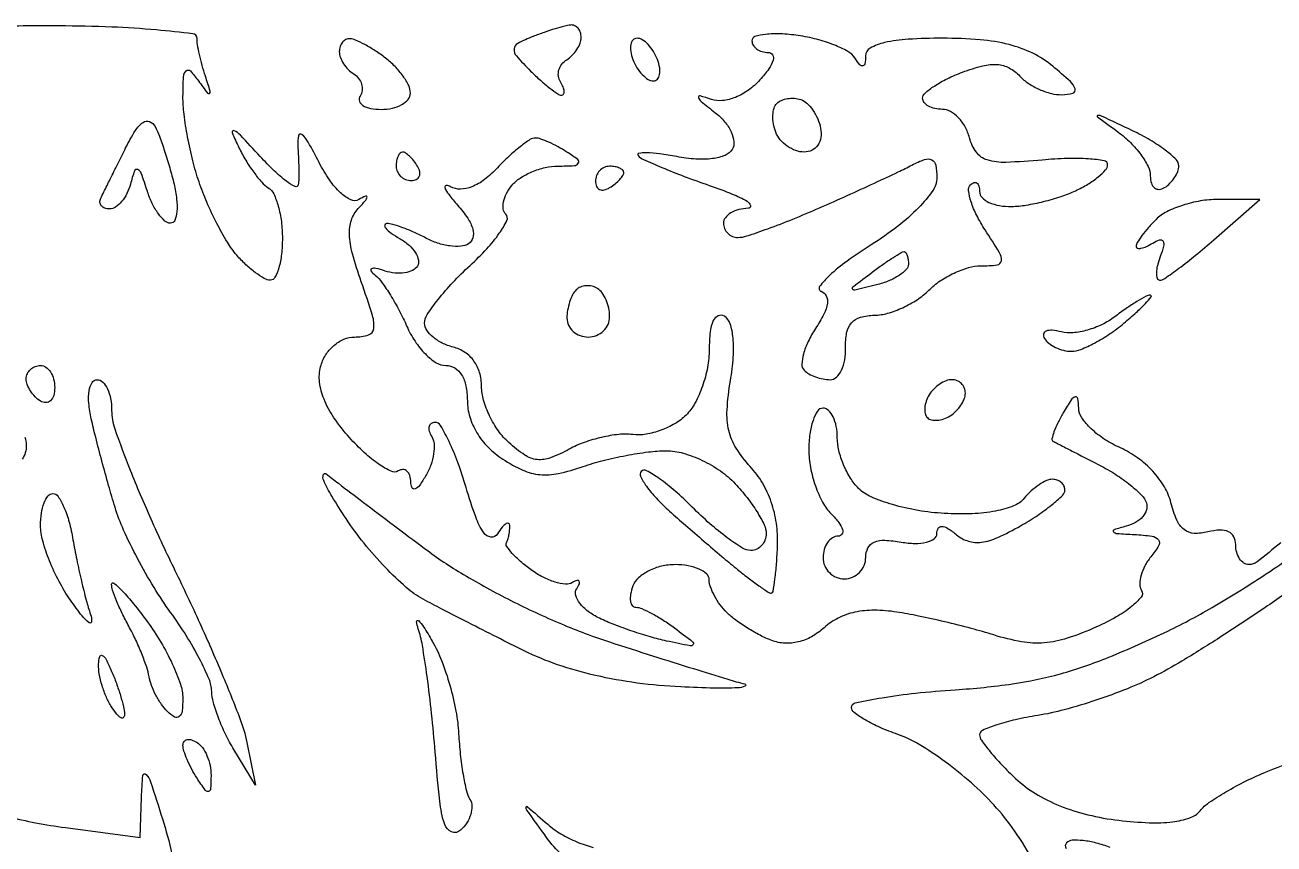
# Model space of a CAD drawing. Extents: x 0 to 102, y 0 to 135.
# Drawn here: x 86.12 to 93.54, y 81.5 to 86.37 of the extents above; entities that cross this region are included whole.
import ezdxf

# ---------------------------------------------------------------- set-up
doc = ezdxf.new("R2010")
doc.units = 0
doc.header["$MEASUREMENT"] = 0

msp = doc.modelspace()

# ---------------------------------------------------------------- linework, layer by layer
for points in [[(89.35875, 86.370654, 0.041752), (89.324392, 86.364512, 0.009461), (89.267404, 86.348169, 0.009735), (89.202188, 86.326726, 0.009316), (89.136886, 86.302461, 0.024236), (89.044761, 86.261004, 0.262306), (89.023001, 86.228251, 0.202695), (89.037052, 86.186769, 0.014705), (89.121778, 86.096907, 0.013342), (89.179675, 86.042021, 0.017949), (89.235106, 85.995697, 0.015161), (89.282926, 85.960836, 0.151034), (89.306336, 85.9536, 0.273074), (89.317758, 85.960341, 0.150745), (89.321171, 85.976734, 0.078517), (89.314668, 86.002127, 0.03656), (89.298913, 86.032354, -0.108373), (89.286933, 86.066473, -0.099685), (89.289794, 86.103584, -0.095498), (89.307094, 86.137975, -0.090427), (89.33622, 86.164247, 0.059916), (89.369109, 86.190478, 0.050815), (89.396943, 86.225161, 0.053152), (89.415903, 86.26262, 0.090837), (89.4222, 86.296993, 0.079463), (89.417409, 86.326952, 0.098789), (89.403562, 86.351469, 0.111755), (89.382931, 86.366738, 0.127687)], [(90.71235, 86.307961, 0.023589), (90.606947, 86.317997, 0.039682), (90.518167, 86.315194, 0.049468), (90.455274, 86.301806, 0.326459), (90.4374, 86.277348, 0.138481), (90.444932, 86.250674, 0.100103), (90.466103, 86.227947, 0.085768), (90.497768, 86.212645, 0.069877), (90.535112, 86.2074, -0.270445), (90.559851, 86.192963, -0.205957), (90.563304, 86.161135, -0.081267), (90.537532, 86.109163, -0.028266), (90.484863, 86.043905, -0.053608), (90.41649, 85.982948, -0.059977), (90.339138, 85.94057, -0.067036), (90.262639, 85.921239, -0.111348), (90.196801, 85.928387, 0.01604), (90.129563, 85.949028, 0.579137), (90.120262, 85.939751, 0.156965), (90.135149, 85.916756, 0.00571), (90.217675, 85.850916, -0.051756), (90.274922, 85.795913, -0.066666), (90.314177, 85.734511, -0.081681), (90.330431, 85.676392, -0.167355), (90.320145, 85.630805, -0.161916), (90.278093, 85.595659, -0.061497), (90.203104, 85.576329, -0.048873), (90.104582, 85.573196, -0.030536), (89.98997, 85.587823, 0.012419), (89.888521, 85.604523, 0.027629), (89.810529, 85.611017, 0.0516), (89.765043, 85.607586, 0.593872), (89.7606, 85.594207, 0.099624), (89.793449, 85.570706, 0.006371), (89.902305, 85.523436, 0.009127), (90.034691, 85.470762, 0.006657), (90.1836, 85.416894, -0.011839), (90.32065, 85.365702, -0.037022), (90.40898, 85.322471, -0.198325), (90.428346, 85.296999, -0.483675), (90.41625, 85.280838, 0.055012), (90.359617, 85.27302, 0.073223), (90.31169, 85.253135, 0.091369), (90.279491, 85.224797, 0.168279), (90.2682, 85.1922, 0.100151), (90.274732, 85.159915, 0.0982), (90.293322, 85.132451, 0.097679), (90.321082, 85.114055, 0.097936), (90.353722, 85.1076, 0.079584), (90.406629, 85.116075, 0.007423), (90.531895, 85.159333, 0.00939), (90.680381, 85.216267, 0.007243), (90.840172, 85.283713, 0.002499), (91.004525, 85.356889, 0.00256), (91.166817, 85.431124, 0.002479), (91.307024, 85.496973, 0.010748), (91.38915, 85.53823, -0.036139), (91.463956, 85.571169, -0.205187), (91.506425, 85.568523, -0.233613), (91.530391, 85.536656, -0.04649), (91.5372, 85.463587, -0.154542), (91.512701, 85.386218, -0.040001), (91.42811, 85.284406, -0.034974), (91.303513, 85.173431, -0.023513), (91.1473, 85.064087, 0.015278), (91.00407, 84.967305, 0.030909), (90.898843, 84.881059, 0.045751), (90.840071, 84.815513, 0.510666), (90.849009, 84.787097, -0.203251), (90.879159, 84.760504, -0.1503), (90.885818, 84.716021, -0.080141), (90.865078, 84.651208, -0.027605), (90.815613, 84.565777, 0.032416), (90.771897, 84.488574, 0.045308), (90.743982, 84.414381, 0.053811), (90.73398, 84.353105, 0.213058), (90.747303, 84.318297, 0.069921), (90.776141, 84.296565, 0.038928), (90.816241, 84.278255, 0.037956), (90.860545, 84.26577, 0.049737), (90.902367, 84.2616, 0.189558), (90.939389, 84.276159, 0.093453), (90.969866, 84.317515, 0.071392), (90.989336, 84.379104, 0.049769), (90.994017, 84.45195, -0.05505), (91.000699, 84.541217, -0.136055), (91.029308, 84.59967, -0.14392), (91.082678, 84.63308, -0.064482), (91.165369, 84.645126, 0.065329), (91.244131, 84.656736, 0.038174), (91.33379, 84.689782, 0.037514), (91.419995, 84.737374, 0.051538), (91.488662, 84.793176, -0.049137), (91.556396, 84.848762, -0.037847), (91.639727, 84.895741, -0.038878), (91.725222, 84.927919, -0.070682), (91.798993, 84.9384, 0.029475), (91.895603, 84.9441, 0.347461), (91.920447, 84.969008, 0.167213), (91.910145, 85.01594, 0.008151), (91.823791, 85.15254, -0.027345), (91.773971, 85.23848, -0.039571), (91.740488, 85.319569, -0.045202), (91.725517, 85.385853, -0.233404), (91.73724, 85.42044, -0.109314), (91.757692, 85.433481, -0.251549), (91.775208, 85.430959, -0.176721), (91.787208, 85.412846, -0.058885), (91.791, 85.380758, 0.196542), (91.80545, 85.345417, 0.089521), (91.846915, 85.316067, 0.068144), (91.908494, 85.29693, 0.047168), (91.98135, 85.29175, 0.034925), (92.067993, 85.299841, 0.019563), (92.1717, 85.321086, 0.019442), (92.275309, 85.350885, 0.029835), (92.36205, 85.385388, 0.026065), (92.434935, 85.424297, 0.034545), (92.496485, 85.467456, 0.036958), (92.540436, 85.508771, 0.18777), (92.5524, 85.539505, 0.36501), (92.532544, 85.56308, 0.024443), (92.438207, 85.574645, 0.026076), (92.312705, 85.577278, 0.015576), (92.163657, 85.567977, -0.013734), (91.946993, 85.553656, -0.083981), (91.836212, 85.568031, -0.162143), (91.771882, 85.613771, -0.094137), (91.73079, 85.700268, 0.061071), (91.70519, 85.764782, 0.065766), (91.665249, 85.819435, 0.074018), (91.617671, 85.856405, 0.128912), (91.569633, 85.869, -0.054485), (91.524862, 85.873893, -0.074161), (91.486978, 85.888403, -0.093765), (91.461558, 85.90985, -0.17243), (91.4526, 85.935052, -0.217238), (91.466728, 85.966035, -0.033468), (91.521998, 86.007897, -0.032222), (91.598362, 86.051306, -0.022891), (91.688847, 86.090278, -0.027995), (91.809577, 86.12828, -0.07976), (91.897083, 86.136158, -0.107608), (91.966968, 86.115776, -0.080488), (92.030583, 86.066526, 0.059461), (92.081593, 86.023503, 0.041848), (92.147594, 85.987599, 0.042236), (92.217658, 85.963588, 0.066393), (92.280785, 85.956415, 0.060953), (92.34562, 85.965631, 0.42934), (92.359214, 85.990708, 0.130962), (92.331043, 86.034201, 0.010249), (92.225778, 86.125615, 0.059903), (92.106967, 86.202597, 0.051731), (91.967336, 86.253867, 0.041639), (91.79379, 86.282817, 0.020519), (91.570128, 86.292, 0.014666), (91.36636, 86.286022, 0.042183), (91.226475, 86.265884, 0.069499), (91.140924, 86.233089, 0.269694), (91.112905, 86.18625, -0.031541), (91.109475, 86.140794, -0.32316), (91.097163, 86.127931, -0.273022), (91.078915, 86.13461, -0.025739), (91.049455, 86.174563, 0.120583), (91.00745, 86.213449, 0.032526), (90.924791, 86.252549, 0.030961), (90.82216, 86.285981, 0.027733)], [(88.04745, 86.289309, 0.126292), (88.02326, 86.284182, 0.105619), (88.002638, 86.267825, 0.094103), (87.988789, 86.242599, 0.078773), (87.984, 86.212393, 0.090837), (87.990297, 86.17802, 0.053152), (88.009257, 86.140561, 0.050815), (88.037091, 86.105878, 0.059916), (88.06998, 86.079647, -0.090427), (88.099106, 86.053375, -0.095498), (88.116406, 86.018984, -0.099685), (88.119267, 85.981873, -0.108373), (88.107287, 85.947754, 0.221933), (88.103795, 85.917992, 0.17435), (88.124081, 85.892134, 0.096188), (88.169444, 85.874615, 0.044221), (88.232807, 85.869, 0.053393), (88.29945, 85.876137, 0.073178), (88.355831, 85.897324, 0.09297), (88.393685, 85.928628, 0.175371), (88.407, 85.965423, 0.11302), (88.396727, 86.010292, 0.04167), (88.36351, 86.066536, 0.038672), (88.3156, 86.124108, 0.037549), (88.25895, 86.174233, 0.017735), (88.197615, 86.217453, 0.020021), (88.135751, 86.254396, 0.019699), (88.081106, 86.281396, 0.094564)], [(89.754204, 86.292, 0.209945), (89.730538, 86.281605, 0.13955), (89.717027, 86.254723, 0.08982), (89.716648, 86.213718, 0.049166), (89.730006, 86.1651, 0.046632), (89.754035, 86.116554, 0.052856), (89.785811, 86.075477, 0.060245), (89.820141, 86.047348, 0.142471), (89.851596, 86.0382, 0.209945), (89.875262, 86.048595, 0.13955), (89.888773, 86.075477, 0.08982), (89.889152, 86.116482, 0.049166), (89.875794, 86.1651, 0.046632), (89.851765, 86.213646, 0.052856), (89.819989, 86.254723, 0.060245), (89.785659, 86.282852, 0.142471)], [(90.728212, 85.927202, -0.108319), (90.76464, 85.905507, -0.054238), (90.799731, 85.864639, -0.050182), (90.828321, 85.812408, -0.052295), (90.845453, 85.75624, -0.082545), (90.846929, 85.701274, -0.116304), (90.829295, 85.655733, -0.128775), (90.79489, 85.625942, -0.114879), (90.748754, 85.6152, -0.08657), (90.697929, 85.624066, -0.066352), (90.647771, 85.650047, -0.065923), (90.605857, 85.68848, -0.082849), (90.57918, 85.733829, -0.049204), (90.565649, 85.783088, -0.052441), (90.562403, 85.832984, -0.058552), (90.569228, 85.876153, -0.128611), (90.585992, 85.904792, -0.098345), (90.612647, 85.922613, -0.059317), (90.649356, 85.932962, -0.056178), (90.689944, 85.934751, -0.063377)], [(86.888786, 85.766439, -0.031187), (86.91451, 85.708992, -0.010119), (86.945423, 85.62116, -0.010044), (86.975917, 85.521911, -0.011132), (87.001295, 85.42485, -0.029586), (87.017003, 85.335661, -0.05136), (87.017945, 85.260541, -0.074062), (87.005485, 85.209168, -0.305232), (86.980279, 85.1922, -0.186815), (86.94672, 85.205192, -0.051684), (86.908402, 85.248115, -0.044652), (86.87181, 85.309682, -0.034075), (86.8428, 85.38255, 0.008544), (86.806571, 85.489067, 0.210027), (86.785605, 85.511171, 0.43158), (86.766158, 85.502554, 0.019478), (86.742129, 85.42485, -0.049467), (86.720824, 85.368216, -0.058637), (86.689712, 85.32029, -0.068577), (86.654029, 85.287649, -0.152152), (86.619204, 85.2768, -0.080066), (86.589605, 85.28157, -0.13912), (86.569161, 85.295438, -0.16446), (86.56109, 85.316109, -0.123026), (86.565947, 85.34025, -0.003405), (86.584155, 85.377928, -0.000494), (86.62182, 85.454339, -0.00056), (86.666545, 85.544593, -0.000479), (86.713842, 85.639539, -0.021952), (86.770613, 85.741748, -0.098398), (86.816907, 85.791733, -0.257563), (86.855456, 85.796514, -0.178524)], [(92.70045, 85.741833, 0.00086), (92.516353, 85.829144, 0.135094), (92.49402, 85.833036, 0.686673), (92.491804, 85.82507, 0.001884), (92.61585, 85.733687, -0.037899), (92.688685, 85.671472, -0.039379), (92.750285, 85.599718, -0.042568), (92.79298, 85.529387, -0.115638), (92.8062, 85.472988, 0.073088), (92.812466, 85.430352, 0.149279), (92.831051, 85.402486, 0.188401), (92.858635, 85.393534, 0.124367), (92.8908, 85.4037, 0.059288), (92.923161, 85.429444, 0.050655), (92.950549, 85.463373, 0.05309), (92.969209, 85.499943, 0.091691), (92.9754, 85.53342, 0.203609), (92.95936, 85.571177, 0.029693), (92.894633, 85.626583, 0.029604), (92.805754, 85.686017, 0.021417)], [(89.150546, 85.698505, 0.151864), (89.117859, 85.689109, 0.020616), (89.059294, 85.647074, 0.022195), (88.992348, 85.589746, 0.017061), (88.924375, 85.521603, -0.040499), (88.847789, 85.451698, -0.068878), (88.772725, 85.408588, -0.089554), (88.704122, 85.394313, -0.140175), (88.646129, 85.409245, 0.139701), (88.619911, 85.416022, 0.516501), (88.611976, 85.404237, 0.074897), (88.634583, 85.363861, 0.014833), (88.687461, 85.299741, -0.032311), (88.747396, 85.22166, -0.078609), (88.777781, 85.155958, -0.131224), (88.778558, 85.105201, -0.195325), (88.752659, 85.069787, -0.121898), (88.707002, 85.055112, -0.05034), (88.641671, 85.057218, -0.045822), (88.568724, 85.073867, -0.043884), (88.49891, 85.103688, 0.016794), (88.43053, 85.13738, 0.018204), (88.361834, 85.165444, 0.018003), (88.301522, 85.185124, 0.079335), (88.264512, 85.189627, 0.373421), (88.254045, 85.179837, 0.212305), (88.259785, 85.162188, 0.058038), (88.29223, 85.133613, 0.019726), (88.345329, 85.099828, -0.049438), (88.399219, 85.060865, -0.070638), (88.437402, 85.015985, -0.092215), (88.454793, 84.972445, -0.189642), (88.44837, 84.936895, -0.145846), (88.419716, 84.911377, -0.072), (88.372632, 84.897113, -0.061935), (88.315305, 84.895581, -0.053345), (88.256241, 84.907775, 0.017952), (88.200512, 84.923456, 0.160566), (88.175503, 84.92145, 0.495179), (88.172182, 84.908591, 0.053233), (88.197222, 84.882931, -0.063471), (88.237192, 84.840261, -0.017742), (88.288212, 84.764142, -0.017598), (88.340286, 84.673155, -0.017668), (88.385758, 84.57885, 0.043044), (88.434385, 84.489838, 0.048952), (88.495757, 84.414541, 0.055384), (88.560026, 84.362733, 0.142912), (88.616686, 84.3462, -0.136154), (88.670107, 84.331378, -0.120246), (88.711259, 84.290617, -0.090178), (88.736983, 84.224482, -0.047807), (88.7454, 84.13665, 0.073852), (88.75969, 84.040427, 0.062389), (88.801642, 83.946357, 0.05891), (88.868335, 83.86074, 0.052871), (88.955452, 83.789469, 0.039122), (89.075012, 83.723868, 0.083017), (89.176809, 83.697008, 0.077043), (89.286646, 83.703767, 0.030057), (89.433376, 83.745219, -0.021824), (89.552473, 83.780991, -0.015359), (89.689074, 83.811169, -0.015536), (89.821806, 83.831997, -0.031154), (89.927677, 83.8386, -0.069077), (90.028908, 83.824548, -0.042354), (90.141821, 83.781979, -0.041233), (90.250169, 83.718844, -0.051692), (90.338053, 83.642797, -0.02332), (90.408463, 83.560474, -0.026266), (90.467966, 83.475049, -0.026854), (90.510314, 83.397934, -0.112596), (90.522, 83.346697, -0.089648), (90.515079, 83.308405, -0.095233), (90.495237, 83.275862, -0.099809), (90.46565, 83.25409, -0.109295), (90.430892, 83.2464, -0.140629), (90.381055, 83.2607, -0.019351), (90.290879, 83.322069, -0.020955), (90.187494, 83.405356, -0.016337), (90.082188, 83.503996, 0.016524), (89.980177, 83.599479, 0.026962), (89.886967, 83.672629, 0.025497), (89.81045, 83.720655, 0.335534), (89.779336, 83.716336, 0.323042), (89.774631, 83.687267, 0.038736), (89.810181, 83.628212, 0.03447), (89.8692, 83.556444, 0.021017), (89.947891, 83.47989, 0.002963), (90.042955, 83.395892, 0.002014), (90.152097, 83.301372, 0.002029), (90.258189, 83.210986, 0.004074), (90.342818, 83.14065, 0.00696), (90.414218, 83.083925, 0.010133), (90.478846, 83.03609, 0.006055), (90.534014, 82.997957, 0.149266), (90.551559, 82.9926, 0.365481), (90.562937, 83.002199, 0.008738), (90.5742, 83.075856, 0.015041), (90.583766, 83.167358, 0.009129), (90.58984, 83.276024, 0.04501), (90.582922, 83.407952, 0.047726), (90.552418, 83.533843, 0.049282), (90.499853, 83.647981, 0.055044), (90.427547, 83.745087, -0.04728), (90.343612, 83.854239, -0.083841), (90.300182, 83.958775, -0.071715), (90.289827, 84.082831, -0.026871), (90.309669, 84.25668, 0.023453), (90.326397, 84.394868, 0.041588), (90.325302, 84.50953, 0.052624), (90.30822, 84.594746, 0.180482), (90.274169, 84.638611, 0.244045), (90.237205, 84.641382, 0.185987), (90.207645, 84.612624, 0.0815), (90.18909, 84.545244, 0.026526), (90.1836, 84.441836, -0.047298), (90.173468, 84.334968, -0.037479), (90.143181, 84.222912, -0.038682), (90.098762, 84.122427, -0.073092), (90.046004, 84.05149, -0.0631), (89.980108, 84.000415, -0.045673), (89.896054, 83.960633, -0.046206), (89.807624, 83.937258, -0.071437), (89.728754, 83.935408, 0.056562), (89.645723, 83.935922, 0.029802), (89.543891, 83.918818, 0.029228), (89.440446, 83.888574, 0.039664), (89.351712, 83.848718, -0.034271), (89.239546, 83.796878, -0.118355), (89.160701, 83.786666, -0.121106), (89.086849, 83.813444, -0.036685), (88.992162, 83.887269, -0.055128), (88.930095, 83.957314, -0.041134), (88.877635, 84.046293, -0.041989), (88.841793, 84.13965, -0.070778), (88.83, 84.222545, 0.070382), (88.818486, 84.303938, 0.087092), (88.784904, 84.372613, 0.090211), (88.731082, 84.424005, 0.08183), (88.6608, 84.455313, -0.050663), (88.596078, 84.479454, -0.059657), (88.541303, 84.515141, -0.069654), (88.504038, 84.556356, -0.150119), (88.4916, 84.596849, -0.14544), (88.507051, 84.648844, -0.021998), (88.570962, 84.738045, -0.023107), (88.65832, 84.839291, -0.018139), (88.761769, 84.9409, 0.0211), (88.861145, 85.039669, 0.034479), (88.935558, 85.132194, 0.038651), (88.980248, 85.208269, 0.320127), (88.974003, 85.245597, -0.166361), (88.958965, 85.276281, -0.083834), (88.960765, 85.319864, -0.068301), (88.978543, 85.369341, -0.052895), (89.010293, 85.417066, -0.076555), (89.059471, 85.460658, -0.043998), (89.129712, 85.49763, -0.042741), (89.208679, 85.523025, -0.054682), (89.284509, 85.531895, 0.011371), (89.38118, 85.53479, 0.242257), (89.405184, 85.548791, 0.389619), (89.401356, 85.570363, 0.019594), (89.3376, 85.6152, 0.01883), (89.284603, 85.646686, 0.019863), (89.230307, 85.673499, 0.019947), (89.18188, 85.692791, 0.079585)], [(88.359707, 85.6152, 0.210953), (88.345441, 85.608901, 0.081139), (88.333359, 85.590349, 0.061769), (88.325136, 85.562989, 0.042167), (88.3224, 85.5306, 0.105053), (88.329258, 85.49832, 0.099167), (88.348718, 85.470851, 0.09642), (88.377793, 85.45244, 0.093332), (88.411993, 85.446, 0.108972), (88.442021, 85.452623, 0.182303), (88.459909, 85.470851, 0.161196), (88.462541, 85.498274, 0.082592), (88.4493, 85.5306, 0.029505), (88.426543, 85.562983, 0.035638), (88.401414, 85.590349, 0.038439), (88.377535, 85.609655, 0.151918)], [(89.5914, 85.5306, 0.105053), (89.55912, 85.523742, 0.099167), (89.531651, 85.504282, 0.09642), (89.51324, 85.475207, 0.093332), (89.5068, 85.441007, 0.108972), (89.513423, 85.410979, 0.182303), (89.531651, 85.393091, 0.161196), (89.559074, 85.390459, 0.082592), (89.5914, 85.4037, 0.029505), (89.623783, 85.426457, 0.035638), (89.651149, 85.451586, 0.038439), (89.670455, 85.475465, 0.151918), (89.676, 85.493293, 0.210953), (89.669701, 85.507559, 0.081139), (89.651149, 85.519641, 0.061769), (89.623789, 85.527864, 0.042167)], [(93.208028, 85.3332, 0.042079), (93.104073, 85.324436, 0.036136), (92.997444, 85.29829, 0.037751), (92.903724, 85.259967, 0.080616), (92.840443, 85.214357, 0.016039), (92.794934, 85.165831, 0.02067), (92.75651, 85.118307, 0.018951), (92.728145, 85.076907, 0.141631), (92.7216, 85.054264, 0.341518), (92.729781, 85.043683, 0.113741), (92.750674, 85.0431, 0.060045), (92.782582, 85.053623, 0.028774), (92.820577, 85.074185, -0.059284), (92.861385, 85.093156, -0.357523), (92.881632, 85.085302, -0.196415), (92.885387, 85.055705, -0.026179), (92.865532, 84.994578, 0.029318), (92.848368, 84.940584, 0.054543), (92.841957, 84.895154, 0.086719), (92.846325, 84.864554, 0.324743), (92.861137, 84.8538, 0.152956), (92.891715, 84.863378, 0.007965), (92.97638, 84.924212, 0.012004), (93.075567, 85.001667, 0.008386), (93.183766, 85.0935), (93.456769, 85.3332)], [(91.34187, 85.023, -0.247611), (91.3519, 85.017708, -0.065974), (91.360324, 85.001047, -0.050935), (91.366096, 84.976894, -0.033212), (91.368, 84.948267, -0.196812), (91.354876, 84.916216, -0.055292), (91.312085, 84.881399, -0.046758), (91.250522, 84.84942, -0.034722), (91.17765, 84.825575, -0.002894), (91.049226, 84.794007, -0.384896), (91.036167, 84.801135, -0.324567), (91.040847, 84.816744, -0.002536), (91.15152, 84.900308, -0.007098), (91.216335, 84.947314, -0.010182), (91.275175, 84.986959, -0.00639), (91.325253, 85.018339, -0.137604)], [(89.5186, 84.804207, 0.081757), (89.486714, 84.81733, 0.074868), (89.451293, 84.820092, 0.077739), (89.417856, 84.812375, 0.101199), (89.3917, 84.7951, 0.08039), (89.370938, 84.766321, 0.037785), (89.353492, 84.723757, 0.03618), (89.34159, 84.675357, 0.042226), (89.3376, 84.6282, 0.111732), (89.347337, 84.585169, 0.100101), (89.374877, 84.548535, 0.094518), (89.416046, 84.523959, 0.087646), (89.4645, 84.5154, 0.095012), (89.512938, 84.524688, 0.096907), (89.554123, 84.55121, 0.098834), (89.581694, 84.59079, 0.103216), (89.5914, 84.637307, 0.05387), (89.586001, 84.687276, 0.049049), (89.570015, 84.736621, 0.052262), (89.546492, 84.778113, 0.099591)], [(92.8062, 84.763695, 0.125434), (92.781242, 84.757412, 0.012128), (92.726623, 84.726106, 0.014805), (92.66259, 84.684671, 0.011176), (92.5947, 84.635558, -0.050208), (92.519007, 84.589328, -0.043082), (92.431679, 84.556272, -0.045199), (92.346335, 84.540265, -0.087484), (92.277333, 84.545759, 0.039091), (92.223554, 84.555314, 0.115637), (92.186617, 84.550389, 0.259458), (92.171931, 84.532962, 0.188724), (92.176576, 84.50751, 0.08956), (92.202977, 84.478141, 0.053234), (92.243116, 84.453334, 0.051047), (92.289958, 84.43649, 0.060872), (92.336521, 84.4308, 0.095605), (92.393054, 84.441709, 0.027086), (92.474667, 84.479676, 0.026234), (92.564051, 84.533503, 0.025031), (92.648778, 84.597185, 0.009825), (92.722484, 84.661084, 0.019891), (92.777406, 84.714732, 0.024533), (92.810974, 84.75392, 0.622468)], [(86.2074, 84.3462, -0.153634), (86.239665, 84.336046, -0.097988), (86.267149, 84.307456, -0.080552), (86.285694, 84.264738, -0.062283), (86.292, 84.214307, -0.066118), (86.285802, 84.167639, -0.138808), (86.267149, 84.136517, -0.191142), (86.239518, 84.125568, -0.139169), (86.2074, 84.1347, -0.06081), (86.175039, 84.160605, -0.051032), (86.147651, 84.195011, -0.053229), (86.129001, 84.232281, -0.089642), (86.1228, 84.266593, -0.105429), (86.129277, 84.296967, -0.099231), (86.147651, 84.322815, -0.096318), (86.175105, 84.340141, -0.092995)], [(86.544188, 84.2616, -0.200219), (86.577129, 84.247858, -0.085084), (86.605075, 84.207926, -0.065113), (86.624061, 84.148821, -0.045223), (86.6304, 84.078881, 0.085222), (86.649353, 83.96849, 0.009099), (86.74092, 83.723932, 0.011), (86.86256, 83.434986, 0.008636), (87.00664, 83.127131, -0.006909), (87.154465, 82.814093, -0.007801), (87.287513, 82.509449, -0.007212), (87.392714, 82.247384, -0.041721), (87.434467, 82.1043), (87.486054, 81.8505), (87.357325, 82.062, -0.024102), (87.30783, 82.15291, -0.021858), (87.265529, 82.251133, -0.022447), (87.235485, 82.342387, -0.062841), (87.225598, 82.408857, 0.095907), (87.209856, 82.481511, 0.019025), (87.152597, 82.602304, 0.019502), (87.073891, 82.739865, 0.017057), (86.981296, 82.877325, -0.020278), (86.882345, 83.02628, -0.014926), (86.784584, 83.198633, -0.015135), (86.701811, 83.367462, -0.032275), (86.650494, 83.503368, -0.005053), (86.612462, 83.632505, -0.003548), (86.572155, 83.778592, -0.003579), (86.535557, 83.919016, -0.007477), (86.509486, 84.02895, -0.030667), (86.494841, 84.12172, -0.060908), (86.496803, 84.196012, -0.096535), (86.513918, 84.244313, -0.265428)], [(91.626793, 84.2616, 0.094453), (91.592233, 84.255013, 0.052851), (91.55419, 84.235095, 0.050119), (91.518657, 84.205885, 0.057315), (91.491421, 84.171371, 0.055289), (91.473452, 84.133508, 0.063671), (91.465299, 84.094387, 0.073797), (91.467678, 84.05997, 0.143229), (91.4808, 84.036, 0.143229), (91.50477, 84.022878, 0.073797), (91.539187, 84.020499, 0.063671), (91.578308, 84.028652, 0.055289), (91.616171, 84.046621, 0.057315), (91.650685, 84.073857, 0.050119), (91.679895, 84.10939, 0.052851), (91.699813, 84.147433, 0.094453), (91.7064, 84.181993, 0.099038), (91.700323, 84.212374, 0.097945), (91.683015, 84.238215, 0.097945), (91.657174, 84.255523, 0.099038)], [(90.8604, 84.0924, 0.251265), (90.827908, 84.074972, 0.064357), (90.800651, 84.019621, 0.049899), (90.781959, 83.939551, 0.032416), (90.7758, 83.844643, 0.046696), (90.785592, 83.740028, 0.037347), (90.814852, 83.630612, 0.038604), (90.857765, 83.53272, 0.073907), (90.908743, 83.463943, -0.032428), (90.953649, 83.412801, -0.08714), (90.976007, 83.370052, -0.216722), (90.972808, 83.343249, -0.262054), (90.951043, 83.331, 0.138775), (90.916477, 83.321218, 0.100075), (90.887026, 83.293723, 0.085667), (90.867196, 83.2526, 0.069717), (90.8604, 83.2041, 0.099038), (90.870088, 83.15567, 0.097945), (90.897677, 83.114477, 0.097945), (90.93887, 83.086888, 0.099038), (90.9873, 83.0772, 0.10037), (91.035727, 83.08702, 0.098248), (91.076923, 83.114963, 0.097626), (91.104518, 83.156691, 0.097722), (91.1142, 83.205755, -0.118647), (91.127568, 83.261298, -0.175594), (91.163837, 83.295138, -0.111647), (91.227772, 83.306822, -0.034456), (91.3257, 83.295957, 0.039319), (91.406726, 83.287763, 0.064798), (91.475072, 83.295119, 0.093722), (91.520977, 83.315814, 0.244813), (91.5372, 83.346961, -0.131765), (91.545564, 83.378147, -0.285124), (91.566604, 83.389403, -0.128919), (91.602124, 83.377605, -0.028912), (91.653918, 83.33945, 0.099131), (91.724563, 83.301304, 0.109497), (91.801888, 83.295154, 0.072364), (91.898714, 83.323336, 0.022446), (92.034083, 83.392541, 0.016873), (92.135035, 83.454605, 0.023727), (92.2203, 83.517088, 0.021394), (92.28396, 83.57322, 0.201916), (92.298065, 83.60595, 0.116561), (92.292561, 83.630151, 0.101425), (92.276635, 83.650762, 0.093899), (92.25267, 83.664595, 0.084263), (92.224359, 83.6694, 0.109266), (92.18938, 83.661664, 0.038904), (92.144535, 83.636396, 0.036362), (92.098033, 83.600039, 0.035468), (92.056872, 83.557046, -0.12668), (91.99357, 83.511273, -0.046387), (91.886633, 83.480369, -0.038075), (91.747189, 83.464613, -0.023201), (91.581344, 83.466272, -0.028161), (91.425679, 83.48389, -0.028733), (91.274042, 83.518828, -0.02999), (91.146571, 83.564475, -0.095683), (91.072031, 83.614883, -0.058026), (91.023388, 83.676348, -0.038947), (90.982315, 83.756076, -0.039072), (90.954274, 83.840767, -0.060482), (90.945, 83.917157, 0.04631), (90.938774, 83.984231, 0.06626), (90.920149, 84.040922, 0.086348), (90.892718, 84.079182, 0.196601)], [(87.906164, 83.701635, 0.004093), (87.97841, 83.645659, 0.000583), (88.127692, 83.532214, 0.000664), (88.304644, 83.398436, 0.000566), (88.4916, 83.257816, 0.026748), (88.722182, 83.103341, 0.017247), (89.004116, 82.948479, 0.016949), (89.304409, 82.809335, 0.021357), (89.5914, 82.702193, 0.001499), (89.846734, 82.619951, 0.001761), (90.089218, 82.543589, 0.001546), (90.294528, 82.480424, 0.010908), (90.3951, 82.452203, -0.71388), (90.396138, 82.4391, -0.091243), (90.353064, 82.429108, -0.017412), (90.215103, 82.427572, -0.005896), (90.0144, 82.434694, -0.021142), (89.75498, 82.457986, -0.023681), (89.508214, 82.502678, -0.02514), (89.281855, 82.566984, -0.033171), (89.0838, 82.64918, -0.001704), (88.921873, 82.730035, -0.001414), (88.750112, 82.817143, -0.001427), (88.593198, 82.897845, -0.00386), (88.48244, 82.956298, -0.057067), (88.381253, 83.026619, -0.021556), (88.256723, 83.146038, -0.02102), (88.131176, 83.288835, -0.024038), (88.023905, 83.435619, -0.010167), (87.940119, 83.568459, -0.031432), (87.891195, 83.662542, -0.173412), (87.888744, 83.695927, -0.535972)], [(86.280931, 83.5848, -0.254624), (86.312283, 83.567727, -0.040742), (86.346425, 83.504033, -0.03661), (86.377597, 83.415183, -0.02447), (86.400633, 83.30985, 0.009042), (86.422587, 83.192188, 0.007184), (86.450403, 83.065964, 0.007271), (86.479579, 82.949677, 0.018027), (86.505226, 82.8657, -0.091609), (86.511578, 82.823603, -0.597829), (86.496819, 82.816287, -0.074413), (86.454815, 82.856692, -0.011443), (86.386081, 82.9503, -0.030698), (86.318074, 83.061447, -0.026586), (86.260511, 83.185462, -0.027484), (86.220494, 83.303658, -0.067243), (86.207957, 83.39445, -0.036792), (86.213114, 83.467349, -0.055535), (86.229163, 83.528885, -0.072918), (86.252799, 83.570975, -0.232445)], [(86.8419, 82.8234, -0.025314), (86.922849, 82.701187, -0.025108), (86.991272, 82.571093, -0.025921), (87.039312, 82.451565, -0.082769), (87.0534, 82.367044, -0.027227), (87.049246, 82.29081, -0.187831), (87.03225, 82.258182, -0.323096), (87.004654, 82.255574, -0.063738), (86.962937, 82.287823, -0.04472), (86.926875, 82.330985, -0.029861), (86.893362, 82.386024, -0.030077), (86.867075, 82.443785, -0.050729), (86.853118, 82.495093, 0.040041), (86.838794, 82.55257, 0.014339), (86.80958, 82.631869, 0.01412), (86.772429, 82.717373, 0.016231), (86.732081, 82.796688, -0.013395), (86.693154, 82.87215, -0.015475), (86.660269, 82.946082, -0.014627), (86.636345, 83.009967, -0.082452), (86.6304, 83.045774, -0.63411), (86.644003, 83.052188, -0.030199), (86.692528, 83.006975, -0.021116), (86.760662, 82.928994, -0.010065)], [(88.537116, 82.706391, -0.039203), (88.592271, 82.590868, -0.022422), (88.641239, 82.444197, -0.02229), (88.677487, 82.291333, -0.034237), (88.693738, 82.156327, 0.013933), (88.703534, 82.032925, 0.015776), (88.719946, 81.915302, 0.015115), (88.739962, 81.816765, 0.079176), (88.760857, 81.765736, -0.132212), (88.772436, 81.726035, -0.079187), (88.765674, 81.677044, -0.069718), (88.742223, 81.626502, -0.06299), (88.705099, 81.582377, -0.289925), (88.651953, 81.572642, -0.222016), (88.610701, 81.616868, -0.051825), (88.58111, 81.75561, -0.007274), (88.554157, 82.047677, 0.007006), (88.5332, 82.276097, 0.007792), (88.50646, 82.495862, 0.007282), (88.478042, 82.682333, 0.03989), (88.453293, 82.7811, -0.055765), (88.444048, 82.823668, -0.68458), (88.454377, 82.828949, -0.070456), (88.485138, 82.792588, -0.009418)], [(86.6304, 82.5273, -0.014016), (86.658574, 82.456315, -0.013486), (86.683116, 82.382951, -0.013539), (86.701232, 82.31718, -0.04673), (86.707758, 82.2735, -0.181913), (86.701635, 82.254047, -0.36682), (86.686953, 82.251028, -0.099487), (86.66181, 82.272151, -0.025013), (86.6304, 82.3158, -0.040566), (86.599335, 82.373672, -0.028934), (86.573847, 82.4427, -0.029384), (86.557142, 82.51183, -0.053798), (86.553042, 82.5696, -0.051935), (86.559443, 82.614893, -0.491407), (86.574893, 82.621665, -0.152377), (86.597243, 82.598522, -0.014925)], [(87.138, 82.1043, -0.101161), (87.170319, 82.073876, -0.052761), (87.197368, 82.02535, -0.049393), (87.215525, 81.967557, -0.053738), (87.221305, 81.908957, -0.012098), (87.218624, 81.82838, -0.343021), (87.205737, 81.813636, -0.295079), (87.18617, 81.821503, -0.010223), (87.138, 81.8928, -0.021347), (87.106515, 81.946407, -0.021318), (87.079701, 82.002528, -0.021733), (87.060571, 82.053406, -0.074451), (87.054695, 82.088143, -0.157323), (87.061217, 82.109748, -0.195945), (87.078632, 82.121122, -0.128516), (87.10567, 82.119387, -0.058538)]]:
    msp.add_lwpolyline(points, format="xyb", close=True)
for points in [[(93.581851, 83.292269, -0.00739), (93.441178, 83.178539, -0.167826), (93.392713, 83.1618, -0.148913), (93.362619, 83.170966, -0.098784), (93.336981, 83.19675, -0.082177), (93.319693, 83.235292, -0.064504), (93.3138, 83.28078, 0.120576), (93.302259, 83.327941, 0.166854), (93.270942, 83.357715, 0.121409), (93.219181, 83.367554, 0.050541), (93.148436, 83.356516, -0.075117), (93.066568, 83.34782, -0.157442), (93.007219, 83.369919, -0.125077), (92.963316, 83.427292, -0.03962), (92.928621, 83.530226, 0.0731), (92.889568, 83.624738, 0.051692), (92.820782, 83.716916, 0.049551), (92.730784, 83.797037, 0.052966), (92.628685, 83.855842, -0.03989), (92.534561, 83.906829, -0.046139), (92.454555, 83.970007, -0.052013), (92.398823, 84.035343, -0.146566), (92.380627, 84.091902, 0.034819), (92.37548, 84.149072, 0.451314), (92.359454, 84.159198, 0.179872), (92.33496, 84.140947, 0.011954), (92.288273, 84.064905, 0.017092), (92.255936, 84.004648, 0.028252), (92.233355, 83.951514, 0.027869), (92.220914, 83.909771, 0.345705), (92.227395, 83.895705, -0.000262), (92.247591, 83.885347, -0.000011), (92.32037, 83.847972, -0.000019), (92.406582, 83.803692, -0.000013), (92.503317, 83.754, -0.023953), (92.600267, 83.698172, -0.027101), (92.687353, 83.6354, -0.027822), (92.754598, 83.57469, -0.115886), (92.782949, 83.528455, -0.154004), (92.783506, 83.487786, -0.106267), (92.761118, 83.447157, -0.086373), (92.718795, 83.412714, -0.064374), (92.662832, 83.390219, 0.012202), (92.590323, 83.369522, 0.559061), (92.587172, 83.357121, 0.184249), (92.609064, 83.346931, 0.005595), (92.710809, 83.340814, -0.02017), (92.816579, 83.331355, -0.203752), (92.853874, 83.309427, -0.302021), (92.85569, 83.273603, -0.039209), (92.809276, 83.207806, 0.049763), (92.773673, 83.155008, 0.056369), (92.750955, 83.098329, 0.064574), (92.743656, 83.046397, 0.142001), (92.754311, 83.008115, -0.319403), (92.751798, 82.969348, -0.051749), (92.695186, 82.912858, -0.040977), (92.603963, 82.850581, -0.024468), (92.486645, 82.791257, -0.025757), (92.312548, 82.724182, -0.059626), (92.175413, 82.696793, -0.06322), (92.040679, 82.703299, -0.032147), (91.8756, 82.743485, 0.010925), (91.741825, 82.782129, 0.006868), (91.583958, 82.821704, 0.006893), (91.427477, 82.856386, 0.012527), (91.298577, 82.879744, 0.036286), (91.165179, 82.890664, 0.055348), (91.049722, 82.878911, 0.062738), (90.950783, 82.844208, 0.068333), (90.866662, 82.786767, -0.055895), (90.79256, 82.733428, -0.068376), (90.713221, 82.702136, -0.072977), (90.632786, 82.694599, -0.077671), (90.555385, 82.710877, -0.028912), (90.486292, 82.741742, -0.019441), (90.41112, 82.784465, -0.019613), (90.341364, 82.831668, -0.036275), (90.28935, 82.876073, -0.038582), (90.248882, 82.922728, -0.035173), (90.214664, 82.976461, -0.037013), (90.191026, 83.029006, -0.08741), (90.1836, 83.071157, 0.208536), (90.168489, 83.105812, 0.082051), (90.124131, 83.135174, 0.062515), (90.058655, 83.155148, 0.042835), (89.981151, 83.1618, 0.058092), (89.900109, 83.152352, 0.059009), (89.823867, 83.124523, 0.065064), (89.763569, 83.083464, 0.119725), (89.730006, 83.0349, 0.043987), (89.7161, 82.986264, 0.081267), (89.714936, 82.945277, 0.130527), (89.726104, 82.918367, 0.233573), (89.747086, 82.908, -0.103033), (89.782489, 82.900626, -0.019845), (89.841779, 82.871959, -0.020363), (89.909385, 82.832277, -0.017542), (89.97708, 82.785308, -0.003809), (90.084604, 82.703691, -0.382544), (90.087785, 82.686522, -0.314996), (90.070082, 82.678767, -0.003234), (89.9298, 82.707769, -0.018157), (89.835212, 82.731583, -0.011082), (89.725361, 82.766181, -0.011102), (89.617892, 82.805347, -0.019294), (89.530837, 82.843212, -0.046047), (89.462916, 82.884007, -0.070484), (89.413859, 82.931924, -0.096598), (89.390268, 82.979086, -0.209171), (89.395859, 83.018422, 0.035793), (89.411619, 83.048545, 0.256269), (89.410173, 83.064336, 0.346511), (89.39739, 83.06844, 0.049315), (89.370888, 83.055473, -0.161583), (89.329419, 83.045624, -0.052463), (89.266758, 83.057809, -0.045948), (89.195272, 83.087085, -0.037726), (89.125167, 83.130644, -0.019701), (89.062217, 83.180595, -0.030613), (89.012541, 83.228896, -0.031082), (88.979298, 83.270337, -0.286078), (88.97805, 83.292342, 0.053149), (88.986084, 83.311643, 0.024047), (88.992607, 83.338283, 0.023485), (88.99685, 83.367323, 0.029644), (88.997905, 83.39445, 0.27253), (88.990284, 83.406809, 0.277863), (88.97591, 83.406004, 0.077999), (88.95261, 83.384137, 0.024129), (88.924847, 83.344683, -0.287481), (88.885109, 83.325684, -0.218696), (88.842846, 83.351276, -0.063525), (88.795124, 83.445497, -0.01371), (88.738473, 83.619633, 0.015788), (88.689399, 83.768378, 0.024015), (88.636636, 83.893776, 0.020846), (88.586337, 83.988537, 0.266324), (88.552738, 84.0078, 0.148084), (88.53001, 84.000918, 0.191608), (88.517744, 83.983146, 0.132991), (88.518801, 83.956018, 0.06263), (88.533486, 83.92387, -0.122724), (88.547179, 83.881028, -0.053382), (88.54468, 83.820908, -0.048398), (88.528039, 83.754331, -0.046456), (88.498751, 83.69122, -0.023032), (88.462014, 83.634331, -0.138056), (88.434805, 83.612463, -0.409586), (88.417169, 83.619403, -0.099121), (88.409573, 83.653243, 0.068974), (88.403229, 83.692313, 0.139346), (88.386396, 83.718254, 0.185274), (88.362114, 83.72717, 0.135593), (88.334287, 83.719047, -0.253987), (88.292675, 83.716709, -0.040029), (88.219069, 83.758986, -0.036194), (88.132741, 83.827904, -0.024228), (88.044162, 83.918115, -0.031649), (87.952244, 84.035446, -0.053728), (87.893178, 84.145146, -0.066036), (87.866797, 84.246481, -0.094928), (87.872942, 84.338762, -0.076019), (87.902319, 84.406813, -0.073243), (87.950991, 84.463958, -0.077271), (88.011343, 84.502204, -0.103013), (88.074714, 84.5154, 0.074774), (88.157496, 84.527849, 0.296315), (88.188931, 84.565466, 0.107115), (88.181673, 84.642905, 0.00808), (88.114334, 84.844067, -0.017672), (88.062054, 85.0108, -0.057204), (88.04426, 85.125264, -0.089678), (88.056123, 85.21009, -0.107347), (88.096937, 85.279478, 0.008144), (88.141504, 85.329351, 0.166592), (88.148944, 85.347823, 0.562791), (88.140724, 85.353426, 0.020696), (88.099744, 85.332695, -0.244059), (88.052185, 85.331222, -0.076154), (87.99139, 85.372796, -0.054819), (87.925868, 85.449111, -0.031963), (87.864195, 85.552934, 0.010012), (87.79934, 85.673901, 0.092866), (87.761399, 85.719188, 0.556559), (87.741247, 85.712342, 0.07568), (87.737043, 85.6575, -0.007774), (87.741167, 85.587722, -0.007817), (87.743109, 85.517978, -0.007674), (87.742918, 85.457156, -0.030877), (87.739942, 85.420132, -0.507475), (87.721318, 85.410208, -0.048117), (87.669434, 85.441716, -0.031717), (87.59745, 85.503005, -0.015592), (87.513595, 85.589332, 0.003965), (87.396003, 85.716161, 0.107135), (87.35845, 85.741951, 0.664213), (87.347203, 85.73073, 0.016512), (87.38715, 85.641062, 0.022879), (87.427851, 85.566181, 0.022308), (87.475543, 85.494678, 0.022864), (87.523019, 85.435796, 0.073366), (87.561455, 85.403419, -0.147004), (87.593902, 85.366817, -0.040179), (87.620882, 85.293604, -0.036984), (87.639406, 85.201665, -0.031232), (87.6456, 85.102607, -0.02718), (87.640414, 85.007271, -0.042799), (87.6246, 84.926887, -0.052683), (87.60168, 84.870334, -0.276886), (87.574112, 84.8538, -0.129696), (87.538296, 84.863249, -0.030629), (87.486014, 84.89729, -0.029514), (87.428855, 84.945179, -0.025349), (87.374592, 85.00185, -0.041927), (87.31868, 85.078661, -0.017339), (87.255799, 85.190885, -0.017012), (87.196339, 85.31652, -0.021005), (87.14998, 85.437474, -0.019798), (87.113086, 85.563676, -0.014818), (87.082151, 85.705206, -0.015038), (87.060958, 85.840411, -0.032836), (87.054695, 85.945074, -0.011001), (87.05798, 86.062818, -0.185218), (87.073446, 86.097809, -0.4254), (87.098718, 86.097402, -0.031686), (87.147276, 86.0382, 0.004509), (87.199981, 85.966308, 0.402152), (87.211929, 85.964326, 0.328176), (87.216415, 85.977156, 0.003964), (87.188281, 86.066269, -0.011719), (87.169033, 86.130697, -0.011624), (87.15277, 86.196129, -0.011546), (87.14121, 86.253963, -0.043574), (87.138, 86.290727, 0.380215), (87.11314, 86.318694, 0.006754), (86.89663, 86.341281, 0.013151), (86.631368, 86.358318, 0.007931), (86.316316, 86.365244, 0.00728), (85.894073, 86.361681, 0.028026)], [(86.113931, 83.920306, -0.090764), (86.1228, 83.871849, -0.067779), (86.116665, 83.826803, -0.084422), (86.098729, 83.788618, -0.099683)], [(92.117005, 81.390383, 0.023609), (91.999028, 81.578916, 0.0338), (91.875988, 81.732969, 0.027112), (91.742312, 81.863914, 0.021976), (91.585827, 81.989662, 0.022505), (91.43088, 82.092954, 0.052192), (91.30455, 82.152224, -0.019806), (91.199219, 82.193563, -0.028855), (91.110367, 82.238843, -0.028276), (91.045014, 82.282178, -0.236446), (91.0296, 82.31295, -0.354523), (91.051798, 82.340323, -0.00999), (91.21119, 82.370651, -0.016139), (91.410777, 82.397916, -0.009852), (91.647779, 82.417821, 0.019924), (91.986114, 82.453112, 0.031578), (92.271216, 82.512958, 0.029571), (92.559414, 82.611405, 0.015007), (92.90973, 82.767136, 0.020797), (93.190329, 82.91677, 0.013533), (93.501871, 83.111466, 0.013615), (93.796042, 83.318319, 0.025102)], [(93.681494, 83.042929, -0.008166), (93.460274, 82.88742, -0.006693), (93.219024, 82.728327, -0.006769), (92.993257, 82.588016, -0.017699), (92.826331, 82.49527, -0.022739), (92.669831, 82.424201, -0.014563), (92.482399, 82.355425, -0.014635), (92.29447, 82.29867, -0.026371), (92.137163, 82.264929, 0.015607), (92.00449, 82.239444, 0.02455), (91.892685, 82.208492, 0.021476), (91.80808, 82.176442, 0.299976), (91.791, 82.150534, 0.157981), (91.801787, 82.117246, 0.015509), (91.85402, 82.049633, 0.018397), (91.923366, 81.97145, 0.013564), (92.005535, 81.889949, 0.052833), (92.122798, 81.80106, 0.039582), (92.267829, 81.728493, 0.036524), (92.435087, 81.674585, 0.030463), (92.618885, 81.641543, 0.018927), (92.798681, 81.627289, 0.039751), (92.938646, 81.632638, 0.053262), (93.041112, 81.655991, 0.14026), (93.1023, 81.698684, -0.07232), (93.155035, 81.747178, -0.01759), (93.255241, 81.810556, -0.017669), (93.376493, 81.875768, -0.01677), (93.50415, 81.933478, -0.011344), (93.668965, 81.997092, -0.07099)], [(86.012917, 81.663681, 0.015928), (86.178201, 81.626904, 0.013362), (86.35545, 81.598234), (86.7996, 81.538523), (86.807964, 81.779111, -0.013751), (86.815995, 81.907954, -0.641732), (86.83486, 81.914626, -0.113712), (86.861907, 81.869832, -0.003106), (86.932156, 81.650952, -0.018769), (86.989238, 81.442118, -0.058511)], [(89.308327, 81.435295, -0.047097), (89.216509, 81.539942, -0.000716), (89.099676, 81.702003, -0.178999), (89.095017, 81.718904, -0.611859), (89.102793, 81.722076, -0.001367), (89.223171, 81.61785, 0.04578), (89.301754, 81.561172, 0.034257), (89.397229, 81.51329, 0.035025), (89.494247, 81.480453, 0.064171)], [(92.568382, 81.479806, 0.027581), (92.484746, 81.506429, 0.03629), (92.405991, 81.520798, 0.039472), (92.341701, 81.522665, 0.185981), (92.308558, 81.507958, 0.352078), (92.304914, 81.474458, 0.030297)]]:
    msp.add_lwpolyline(points, format="xyb")

doc.saveas('drawing.dxf')
